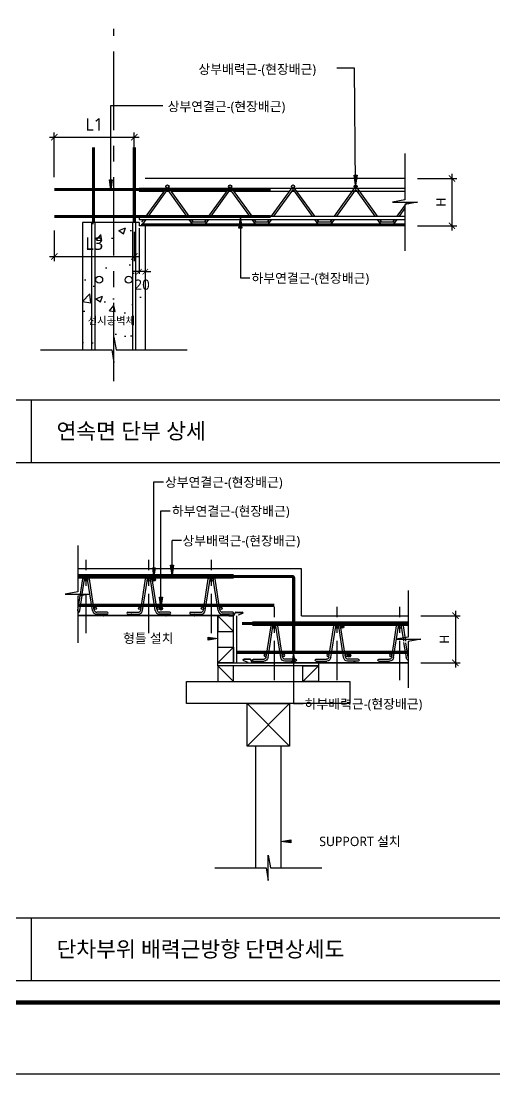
# Model space of a CAD drawing. Extents: x 10983 to 44623, y -18406 to 11294.
# Drawn here: x 40303 to 41813, y -6526 to -3173 of the extents above; entities that cross this region are included whole.
import ezdxf

# ---------------------------------------------------------------- set-up
doc = ezdxf.new("R2010")
doc.units = 0
doc.header["$LTSCALE"] = 100
doc.header["$MEASUREMENT"] = 0
doc.header["$PDMODE"] = 3
doc.header["$PDSIZE"] = 10
for name, pattern in [('CEN', [62, 60, -1, 0, -1]), ('CENTERX2', [4, 2.5, -0.5, 0.5, -0.5]), ('HIDDEN', [0.375, 0.25, -0.125])]:
    doc.linetypes.add(name, pattern=pattern)
doc.layers.get('0').update_dxf_attribs({"linetype": 'CONTINUOUS'})
doc.layers.get('Defpoints').update_dxf_attribs({"color": 165, "linetype": 'CONTINUOUS'})
for name, color, linetype in [('-상부연결근', 4, 'CONTINUOUS'), ('-하부배력근', 3, 'CONTINUOUS'), ('-하부연결근', 4, 'CONTINUOUS'), ('DECK-CEN', 1, 'CEN'), ('DECK-CON', 2, 'CONTINUOUS'), ('DECK-DIM', 255, 'CONTINUOUS'), ('DECK-HATCH', 251, 'CONTINUOUS'), ('DECK-JOINT BAR', 4, 'HIDDEN'), ('DECK-LATTICE', 7, 'CONTINUOUS'), ('DECK-MAIN BAR', 2, 'CONTINUOUS'), ('DECK-PG', 4, 'CONTINUOUS'), ('DECK-RC', 251, 'CONTINUOUS'), ('DECK-RC(ETC)', 252, 'CONTINUOUS'), ('DECK-TABLE', 7, 'CONTINUOUS'), ('DECK-TEXT', 7, 'CONTINUOUS'), ('DECK-TITLE TEXT', 3, 'CONTINUOUS'), ('DECK-TRANS', 3, 'CONTINUOUS'), ('form', 7, 'CONTINUOUS')]:
    doc.layers.add(name, color=color, linetype=linetype)
doc.styles.add('SY Panel', font='malgun.ttf')
doc.styles.add('VICON TEXT', font='malgun.ttf')
doc.dimstyles.new('STDECK-DIM', dxfattribs={"dimtxt": 35, "dimasz": 20, "dimexe": 15, "dimexo": 40, "dimgap": 10, "dimtad": 1, "dimdec": 0, "dimtxsty": 'SY Panel', "dimblk": 'ARCHTICK', "dimcen": 2.5, "dimdle": 15, "dimclrd": 7, "dimclre": 7, "dimclrt": 6, "dimadec": 0, "dimazin": 0, "dimtfac": 1, "dimtdec": 0, "dimtmove": 0, "dimatfit": 3, "dimldrblk": 'ARCHTICK', "dimfxl": 1, "dimarcsym": 0})
doc.dimstyles.new('STDECK-DIM 2', dxfattribs={"dimscale": 2.5, "dimtxt": 12, "dimasz": 7, "dimexe": 3, "dimexo": 3, "dimgap": 3, "dimtad": 1, "dimdec": 0, "dimlunit": 6, "dimtxsty": 'VICON TEXT', "dimblk": 'ARCHTICK', "dimcen": 2.5, "dimclrd": 7, "dimclre": 7, "dimclrt": 6, "dimadec": 0, "dimazin": 0, "dimtfac": 1, "dimtdec": 0, "dimtix": 1, "dimtmove": 0, "dimatfit": 3, "dimfxl": 1, "dimarcsym": 0})

# ---------------------------------------------------------------- blocks, each defined once
blk = doc.blocks.new('_ArchTick')
at = {"color": 0, "linetype": 'ByBlock', "const_width": 0.15}
blk.add_lwpolyline([(-0.5, -0.5), (0.5, 0.5)], dxfattribs=at)
blk = doc.blocks.new('*D177')
at = {"layer": 'DECK-DIM', "color": 7, "lineweight": -2}
for p, q in [((41687.1, -5051.8), (41687.1, -5231.8)), ((41577.1, -5066.8), (41702.1, -5066.8)), ((41577.1, -5216.8), (41702.1, -5216.8))]:
    blk.add_line(p, q, dxfattribs=at)
at = {"layer": 'Defpoints', "color": 0, "ltscale": 0.5}
for p in [(41537.1, -5066.8), (41537.1, -5216.8), (41687.1, -5216.8)]:
    blk.add_point(p, dxfattribs=at)
at = {"layer": 'DECK-DIM', "color": 7, "lineweight": -2, "ltscale": 0.5, "xscale": 20, "yscale": 20, "zscale": 20}
for p, rotation in [((41687.1, -5066.8), 90), ((41687.1, -5216.8), 270)]:
    blk.add_blockref('_ArchTick', p, dxfattribs=dict(at, rotation=rotation))
at = {"layer": 'DECK-DIM', "color": 6, "ltscale": 0.5, "insert": (41652.1, -5141.8), "char_height": 30, "attachment_point": 5, "rotation": 90, "style": 'SY Panel'}
blk.add_mtext('H', dxfattribs=at)
blk = doc.blocks.new('*D180')
at = {"layer": 'DECK-DIM', "color": 7, "lineweight": -2}
for p, q in [((41566.2, -3674.7), (41691.2, -3674.7)), ((41676.2, -3659.7), (41676.2, -3839.7)), ((41566.2, -3824.7), (41691.2, -3824.7))]:
    blk.add_line(p, q, dxfattribs=at)
at = {"layer": 'Defpoints', "color": 0, "ltscale": 0.5}
for p in [(41526.2, -3674.7), (41526.2, -3824.7), (41676.2, -3824.7)]:
    blk.add_point(p, dxfattribs=at)
at = {"layer": 'DECK-DIM', "color": 7, "lineweight": -2, "ltscale": 0.5, "xscale": 20, "yscale": 20, "zscale": 20}
for p, rotation in [((41676.2, -3674.7), 90), ((41676.2, -3824.7), 270)]:
    blk.add_blockref('_ArchTick', p, dxfattribs=dict(at, rotation=rotation))
at = {"layer": 'DECK-DIM', "color": 6, "ltscale": 0.5, "insert": (41641.2, -3749.7), "char_height": 30, "attachment_point": 5, "rotation": 90, "style": 'SY Panel'}
blk.add_mtext('H', dxfattribs=at)
blk = doc.blocks.new('*D181')
at = {"layer": 'DECK-DIM', "color": 7, "lineweight": -2}
for p, q in [((40408.9, -3840.4), (40408.9, -3937.6)), ((40663.9, -3844.7), (40663.9, -3937.6)), ((40393.9, -3922.6), (40678.9, -3922.6))]:
    blk.add_line(p, q, dxfattribs=at)
at = {"layer": 'Defpoints', "color": 0, "ltscale": 0.5}
for p in [(40408.9, -3800.4), (40663.9, -3804.7), (40663.9, -3922.6)]:
    blk.add_point(p, dxfattribs=at)
at = {"layer": 'DECK-DIM', "color": 7, "lineweight": -2, "ltscale": 0.5, "xscale": 20, "yscale": 20, "zscale": 20, "rotation": 180}
blk.add_blockref('_ArchTick', (40408.9, -3922.6), dxfattribs=at)
at = {"layer": 'DECK-DIM', "color": 7, "lineweight": -2, "ltscale": 0.5, "xscale": 20, "yscale": 20, "zscale": 20}
blk.add_blockref('_ArchTick', (40663.9, -3922.6), dxfattribs=at)
at = {"layer": 'DECK-DIM', "color": 6, "ltscale": 0.5, "insert": (40536.4, -3881.9), "char_height": 40, "attachment_point": 5, "style": 'SY Panel'}
blk.add_mtext('L3', dxfattribs=at)
blk = doc.blocks.new('*D182')
at = {"layer": 'DECK-DIM', "color": 7, "lineweight": -2}
for p, q in [((40393.9, -3542.7), (40678.9, -3542.7)), ((40408.9, -3669.7), (40408.9, -3527.7)), ((40663.9, -3659.7), (40663.9, -3527.7))]:
    blk.add_line(p, q, dxfattribs=at)
at = {"layer": 'Defpoints', "color": 0, "ltscale": 0.5}
for p in [(40663.9, -3542.7), (40408.9, -3709.7), (40663.9, -3699.7)]:
    blk.add_point(p, dxfattribs=at)
at = {"layer": 'DECK-DIM', "color": 7, "lineweight": -2, "ltscale": 0.5, "xscale": 20, "yscale": 20, "zscale": 20, "rotation": 180}
blk.add_blockref('_ArchTick', (40408.9, -3542.7), dxfattribs=at)
at = {"layer": 'DECK-DIM', "color": 7, "lineweight": -2, "ltscale": 0.5, "xscale": 20, "yscale": 20, "zscale": 20}
blk.add_blockref('_ArchTick', (40663.9, -3542.7), dxfattribs=at)
at = {"layer": 'DECK-DIM', "color": 6, "ltscale": 0.5, "insert": (40536.4, -3502.3), "char_height": 40, "attachment_point": 5, "style": 'SY Panel'}
blk.add_mtext('L1', dxfattribs=at)
blk = doc.blocks.new('*D183')
at = {"layer": 'DECK-DIM', "color": 7, "lineweight": -2}
for p, q in [((40678.9, -3832.2), (40678.9, -3978.5)), ((40698.9, -3832.2), (40698.9, -3978.5)), ((40678.9, -3971), (40661.4, -3971)), ((40698.9, -3971), (40678.9, -3971)), ((40698.9, -3971), (40716.4, -3971))]:
    blk.add_line(p, q, dxfattribs=at)
at = {"layer": 'Defpoints', "color": 0, "ltscale": 0.5}
for p in [(40678.9, -3824.7), (40698.9, -3824.7), (40678.9, -3971)]:
    blk.add_point(p, dxfattribs=at)
at = {"layer": 'DECK-DIM', "color": 7, "lineweight": -2, "ltscale": 0.5, "xscale": 17.5, "yscale": 17.5, "zscale": 17.5}
blk.add_blockref('_ArchTick', (40678.9, -3971), dxfattribs=at)
at = {"layer": 'DECK-DIM', "color": 7, "lineweight": -2, "ltscale": 0.5, "xscale": 17.5, "yscale": 17.5, "zscale": 17.5, "rotation": 180}
blk.add_blockref('_ArchTick', (40698.9, -3971), dxfattribs=at)
at = {"layer": 'DECK-DIM', "color": 6, "ltscale": 0.5, "insert": (40688.9, -4012.7), "char_height": 32.5, "attachment_point": 5, "style": 'VICON TEXT'}
blk.add_mtext('20', dxfattribs=at)
blk = doc.blocks.new('tg5')
at = {"layer": 'DECK-TRANS', "ltscale": 0.5}
h = blk.add_hatch(color=3, dxfattribs=at)
h.dxf.hatch_style = 1
h.paths.add_polyline_path([(37265.5, 40486.9, -1), (37275.5, 40486.9, -0.399881), (37270.8, 40481.9), (37270.3, 40481.9, -0.399881)])
h.paths.add_polyline_path([(37075.5, 40486.9, -1), (37065.5, 40486.9, -1)])
h.paths.add_polyline_path([(36865.5, 40486.9, -1), (36875.5, 40486.9, -0.399881), (36870.8, 40481.9), (36870.3, 40481.9, -0.399881)])
h = blk.add_hatch(color=3, dxfattribs=at)
h.dxf.hatch_style = 1
h.paths.add_polyline_path([(37465.5, 40486.9, -1), (37475.5, 40486.9, -0.399881), (37470.8, 40481.9), (37470.3, 40481.9, -0.399881)])
at = {"layer": 'DECK-LATTICE', "ltscale": 0.5}
for p, q in [((36779.9, 40481.9), (37627.2, 40481.9)), ((36779.9, 40481.9), (36779.9, 40471.9)), ((36863.8, 40478.5), (36801.5, 40391.9)), ((36868.7, 40475), (36808.9, 40391.9)), ((36871.9, 40475), (36931.7, 40391.9)), ((36876.8, 40478.5), (36939.1, 40391.9)), ((37063.8, 40478.5), (37001.5, 40391.9)), ((37068.7, 40475), (37008.9, 40391.9)), ((37071.9, 40475), (37131.7, 40391.9)), ((37076.8, 40478.5), (37139.1, 40391.9)), ((37263.8, 40478.5), (37201.5, 40391.9)), ((37268.7, 40475), (37208.9, 40391.9)), ((37271.9, 40475), (37331.7, 40391.9)), ((37276.8, 40478.5), (37339.1, 40391.9)), ((37463.8, 40478.5), (37401.5, 40391.9)), ((37468.7, 40475), (37408.9, 40391.9)), ((37471.9, 40475), (37531.7, 40391.9)), ((37476.8, 40478.5), (37539.1, 40391.9)), ((36779.9, 40471.9), (36859, 40471.9)), ((36866.4, 40471.9), (36874.2, 40471.9)), ((36881.6, 40471.9), (37059, 40471.9)), ((37066.4, 40471.9), (37074.2, 40471.9)), ((37081.6, 40471.9), (37259, 40471.9)), ((37266.4, 40471.9), (37274.2, 40471.9)), ((37281.6, 40471.9), (37627.2, 40471.9)), ((37301.9, 40443.7), (37306.8, 40436.9)), ((37481.6, 40471.9), (37627.2, 40471.9)), ((37633.9, 40436.9), (37601.5, 40391.9)), ((37627.2, 40417.3), (37608.9, 40391.9)), ((37641.3, 40436.9), (37637.5, 40431.7)), ((36779.9, 40391.9), (37627.2, 40391.9)), ((36779.9, 40381.9), (37627.2, 40381.9)), ((36794.3, 40381.9), (36787.9, 40372.9)), ((36801.7, 40381.9), (36790.9, 40366.9)), ((36938.9, 40381.9), (36949.7, 40366.9)), ((36946.3, 40381.9), (36952.8, 40372.9)), ((36994.3, 40381.9), (36987.9, 40372.9)), ((37001.7, 40381.9), (36990.9, 40366.9)), ((37138.9, 40381.9), (37149.7, 40366.9)), ((37146.3, 40381.9), (37152.8, 40372.9)), ((37194.3, 40381.9), (37187.9, 40372.9)), ((37201.7, 40381.9), (37190.9, 40366.9)), ((37338.9, 40381.9), (37349.7, 40366.9)), ((37346.3, 40381.9), (37352.8, 40372.9)), ((37394.3, 40381.9), (37387.9, 40372.9)), ((37401.7, 40381.9), (37390.9, 40366.9)), ((37538.9, 40381.9), (37549.7, 40366.9)), ((37546.3, 40381.9), (37552.8, 40372.9)), ((37594.3, 40381.9), (37587.9, 40372.9)), ((37601.7, 40381.9), (37590.9, 40366.9)), ((36995.2, 40372.9), (36945.4, 40372.9)), ((36990.9, 40366.9), (36949.7, 40366.9)), ((37195.2, 40372.9), (37145.4, 40372.9)), ((37190.9, 40366.9), (37149.7, 40366.9)), ((37395.2, 40372.9), (37345.4, 40372.9)), ((37390.9, 40366.9), (37349.7, 40366.9)), ((37595.2, 40372.9), (37545.4, 40372.9)), ((37590.9, 40366.9), (37549.7, 40366.9))]:
    blk.add_line(p, q, dxfattribs=at)
at = {"layer": 'DECK-LATTICE'}
blk.add_line((36779.9, 40391.9), (36779.9, 40381.9), dxfattribs=at)
at = {"layer": 'DECK-LATTICE', "ltscale": 0.5}
for centre, radius in [((36870.3, 40473.9), 8), ((36870.3, 40473.9), 2), ((37070.3, 40473.9), 8), ((37070.3, 40473.9), 2), ((37270.3, 40473.9), 8), ((37270.3, 40473.9), 2), ((37470.3, 40473.9), 8), ((37470.3, 40473.9), 2)]:
    blk.add_arc(centre, radius, 35.7097, 144.2903, dxfattribs=at)
at = {"layer": 'DECK-PG', "ltscale": 0.5}
for p, q in [((37627.2, 40366.9), (36788.9, 40366.9)), ((36788.9, 40361.9), (36788.9, 40366.9)), ((37627.2, 40362.4), (36788.9, 40362.4)), ((37627.2, 40361.9), (36788.9, 40361.9))]:
    blk.add_line(p, q, dxfattribs=at)
at = {"layer": 'DECK-TRANS', "ltscale": 0.5}
for centre in [(36870.5, 40486.9), (37070.5, 40486.9), (37270.5, 40486.9), (37470.5, 40486.9)]:
    blk.add_circle(centre, 5, dxfattribs=at)
blk = doc.blocks.new('tg4')
at = {"layer": 'DECK-MAIN BAR'}
h = blk.add_hatch(color=256, dxfattribs=at)
h.dxf.hatch_style = 1
h.paths.add_polyline_path([(7710.5, 42136.7, 0.414214), (7705.5, 42131.7, 0.414214), (7710.5, 42126.7)])
h.paths.add_polyline_path([(7735.8, 42040.8, 1), (7743.8, 42040.8, 1)])
h.paths.add_polyline_path([(7710.5, 42136.7), (7710.5, 42126.7, 0.414214), (7715.5, 42131.7, 0.414214)])
edge = h.paths.add_edge_path()
edge.add_line((7683.8, 42043.8), (7683.8, 42037.7))
edge.add_arc((7681.2, 42040.7), 4, 310.4298, 409.5702)
h = blk.add_hatch(color=256, dxfattribs=at)
h.dxf.hatch_style = 1
h.paths.add_polyline_path([(7877.2, 42040.7, 1), (7885.2, 42040.7, 1)])
h.paths.add_polyline_path([(7910.5, 42136.7, 0.414214), (7905.5, 42131.7, 0.414214), (7910.5, 42126.7)])
h.paths.add_polyline_path([(7935.8, 42040.8, 1), (7943.8, 42040.8, 1)])
h.paths.add_polyline_path([(7910.5, 42136.7), (7910.5, 42126.7, 0.414214), (7915.5, 42131.7, 0.414214)])
h = blk.add_hatch(color=256, dxfattribs=at)
h.dxf.hatch_style = 1
h.paths.add_polyline_path([(8077.2, 42040.7, 1), (8085.2, 42040.7, 1)])
h.paths.add_polyline_path([(8110.5, 42136.7, 0.414214), (8105.5, 42131.7, 0.414214), (8110.5, 42126.7)])
h.paths.add_polyline_path([(8135.8, 42040.8, 1), (8143.8, 42040.8, 1)])
h.paths.add_polyline_path([(8110.5, 42136.7), (8110.5, 42126.7, 0.414214), (8115.5, 42131.7, 0.414214)])
at = {"layer": 'DECK-CEN', "linetype": 'CENTERX2', "ltscale": 0.5}
for p, q in [((7710.5, 41961.8), (7710.5, 42195.4)), ((7910.5, 41961.8), (7910.5, 42195.4)), ((8110.5, 41961.8), (8110.5, 42195.4))]:
    blk.add_line(p, q, dxfattribs=at)
at = {"layer": 'DECK-LATTICE', "ltscale": 0.5}
for p, q in [((8179.9, 42146.7), (7683.8, 42146.7)), ((8179.9, 42136.7), (7683.8, 42136.7)), ((7692.2, 42085.7), (7699.7, 42134.3)), ((7698.3, 42085.7), (7705.7, 42133.6)), ((7730.8, 42033.2), (7715.2, 42133.6)), ((7736.6, 42035), (7721.2, 42134.3)), ((7884.3, 42035), (7899.7, 42134.3)), ((7890.1, 42033.2), (7905.7, 42133.6)), ((7930.8, 42033.2), (7915.2, 42133.6)), ((7936.6, 42035), (7921.2, 42134.3)), ((8084.3, 42035), (8099.7, 42134.3)), ((8090.1, 42033.2), (8105.7, 42133.6)), ((8130.8, 42033.2), (8115.2, 42133.6)), ((8136.6, 42035), (8121.2, 42134.3)), ((7684.3, 42035), (7691.3, 42080)), ((7690.1, 42033.2), (7697.6, 42081.1)), ((7777.5, 42022.2), (7743.7, 42022.2)), ((7777.5, 42028.2), (7744.5, 42028.2)), ((7843.5, 42028.2), (7876.4, 42028.2)), ((7843.5, 42022.2), (7877.3, 42022.2)), ((7977.5, 42022.2), (7943.7, 42022.2)), ((7977.5, 42028.2), (7944.5, 42028.2)), ((8043.5, 42028.2), (8076.4, 42028.2)), ((8043.5, 42022.2), (8077.3, 42022.2)), ((8177.5, 42022.2), (8143.7, 42022.2)), ((8177.5, 42028.2), (8144.5, 42028.2))]:
    blk.add_line(p, q, dxfattribs=at)
for centre, radius, start, end in [((7702.7, 42133.7), 3.01, 349.5852, 169.9415), ((7718.2, 42133.7), 3.01, 10.0585, 190.4148), ((7902.7, 42133.7), 3.01, 349.5852, 169.9415), ((7918.2, 42133.7), 3.01, 10.0585, 190.4148), ((8102.7, 42133.7), 3.01, 349.5852, 169.9415), ((8118.2, 42133.7), 3.01, 10.0585, 190.4148), ((7676.4, 42036.2), 8, 336.4782, 351.1777), ((7677.3, 42035.2), 13, 299.8906, 351.1777), ((7743.7, 42035.2), 13, 188.8223, 270), ((7744.5, 42036.2), 8, 188.8223, 270), ((7777.5, 42025.2), 3, 270, 90), ((7843.5, 42025.2), 3, 90, 270), ((7876.4, 42036.2), 8, 270, 351.1777), ((7877.3, 42035.2), 13, 270, 351.1777), ((7943.7, 42035.2), 13, 188.8223, 270), ((7944.5, 42036.2), 8, 188.8223, 270), ((7977.5, 42025.2), 3, 270, 90), ((8043.5, 42025.2), 3, 90, 270), ((8076.4, 42036.2), 8, 270, 351.1777), ((8077.3, 42035.2), 13, 270, 351.1777), ((8143.7, 42035.2), 13, 188.8223, 270), ((8144.5, 42036.2), 8, 188.8223, 270), ((8177.5, 42025.2), 3, 270, 90)]:
    blk.add_arc(centre, radius, start, end, dxfattribs=at)
at = {"layer": 'DECK-MAIN BAR', "ltscale": 0.5}
for centre, radius in [((7710.5, 42131.7), 5), ((7910.5, 42131.7), 5), ((8110.5, 42131.7), 5), ((7739.8, 42040.8), 4), ((7881.2, 42040.7), 4), ((7939.8, 42040.8), 4), ((8081.2, 42040.7), 4), ((8139.8, 42040.8), 4)]:
    blk.add_circle(centre, radius, dxfattribs=at)
blk.add_arc((7681.2, 42040.7), 4, 310.4298, 49.5702, dxfattribs=at)
at = {"layer": 'DECK-PG', "ltscale": 0.5}
for p, q in [((7764.7, 42017.2), (7683.8, 42017.2)), ((7765, 42016.7), (7683.8, 42016.7)), ((7855, 42016.7), (7766, 42016.7)), ((7854.7, 42017.2), (7766.2, 42017.2)), ((7965, 42016.7), (7856, 42016.7)), ((7964.7, 42017.2), (7856.2, 42017.2)), ((8055, 42016.7), (7966, 42016.7)), ((8054.7, 42017.2), (7966.2, 42017.2)), ((8165, 42016.7), (8056, 42016.7)), ((8164.7, 42017.2), (8056.2, 42017.2))]:
    blk.add_line(p, q, dxfattribs=at)
at = {"layer": 'DECK-PG'}
for p, q in [((7764, 42021.2), (7764, 42018.7)), ((7764.5, 42018.7), (7764.5, 42021.2)), ((7765, 42021.2), (7765, 42017.5)), ((7765, 42018.7), (7765, 42020.7)), ((7765.5, 42021.2), (7765.5, 42017.2)), ((7766, 42017.5), (7766, 42021.2)), ((7854, 42021.2), (7854, 42018.7)), ((7854.5, 42018.7), (7854.5, 42021.2)), ((7855, 42021.2), (7855, 42017.5)), ((7855, 42018.7), (7855, 42020.7)), ((7855.5, 42021.2), (7855.5, 42017.2)), ((7856, 42017.5), (7856, 42021.2)), ((7964, 42021.2), (7964, 42018.7)), ((7964.5, 42018.7), (7964.5, 42021.2)), ((7965, 42021.2), (7965, 42017.5)), ((7965, 42018.7), (7965, 42020.7)), ((7965.5, 42021.2), (7965.5, 42017.2)), ((7966, 42017.5), (7966, 42021.2)), ((8054, 42021.2), (8054, 42018.7)), ((8054.5, 42018.7), (8054.5, 42021.2)), ((8055, 42021.2), (8055, 42017.5)), ((8055, 42018.7), (8055, 42020.7)), ((8055.5, 42021.2), (8055.5, 42017.2)), ((8056, 42017.5), (8056, 42021.2)), ((8164, 42021.2), (8164, 42018.7)), ((8164.5, 42018.7), (8164.5, 42021.2)), ((8165, 42021.2), (8165, 42017.5)), ((8165, 42018.7), (8165, 42020.7)), ((8165.5, 42021.2), (8165.5, 42017.2)), ((8166, 42017.5), (8166, 42021.2)), ((8166, 42016.7), (8179.9, 42016.7)), ((8166.2, 42017.2), (8179.9, 42017.2)), ((8180.8, 42017.8), (8186.1, 42027.5)), ((8181.3, 42017.5), (8186.6, 42027.2)), ((8187.4, 42028.2), (8208.1, 42028.2)), ((8187.4, 42027.7), (8208.1, 42027.7)), ((8208.7, 42023.9), (8195.4, 42019.1)), ((8208.6, 42023.9), (8195.4, 42019.1)), ((8195.4, 42019.1), (8195.5, 42018.6)), ((8208.9, 42023.5), (8195.5, 42018.6))]:
    blk.add_line(p, q, dxfattribs=at)
for centre, radius, start, end in [((7765, 42021.2), 1, 0, 180), ((7765, 42021.2), 1, 0, 180), ((7764.5, 42018.7), 0.5, 180, 0), ((7765, 42021.2), 0.5, 0, 180), ((7764.7, 42017.5), 0.25, 270, 0), ((7765, 42017.2), 0.5, 270, 0), ((7766, 42017.2), 0.5, 180, 270), ((7766.2, 42017.5), 0.25, 180, 270), ((7855, 42021.2), 1, 0, 180), ((7855, 42021.2), 1, 0, 180), ((7854.5, 42018.7), 0.5, 180, 0), ((7855, 42021.2), 0.5, 0, 180), ((7854.7, 42017.5), 0.25, 270, 0), ((7855, 42017.2), 0.5, 270, 0), ((7856, 42017.2), 0.5, 180, 270), ((7856.2, 42017.5), 0.25, 180, 270), ((7965, 42021.2), 1, 0, 180), ((7965, 42021.2), 1, 0, 180), ((7964.5, 42018.7), 0.5, 180, 0), ((7965, 42021.2), 0.5, 0, 180), ((7964.7, 42017.5), 0.25, 270, 0), ((7965, 42017.2), 0.5, 270, 0), ((7966, 42017.2), 0.5, 180, 270), ((7966.2, 42017.5), 0.25, 180, 270), ((8055, 42021.2), 1, 0, 180), ((8055, 42021.2), 1, 0, 180), ((8054.5, 42018.7), 0.5, 180, 0), ((8055, 42021.2), 0.5, 0, 180), ((8054.7, 42017.5), 0.25, 270, 0), ((8055, 42017.2), 0.5, 270, 0), ((8056, 42017.2), 0.5, 180, 270), ((8056.2, 42017.5), 0.25, 180, 270), ((8165, 42021.2), 1, 0, 180), ((8165, 42021.2), 1, 0, 180), ((8164.5, 42018.7), 0.5, 180, 0), ((8165, 42021.2), 0.5, 0, 180), ((8164.7, 42017.5), 0.25, 270, 0), ((8165, 42017.2), 0.5, 270, 0), ((8166, 42017.2), 0.5, 180, 270), ((8166.2, 42017.5), 0.25, 180, 270), ((8179.9, 42018.3), 1.05, 270, 331.3895), ((8179.9, 42018.3), 1.55, 270, 331.3895), ((8187.4, 42026.8), 1.46, 90, 151.3895), ((8187.4, 42026.8), 0.955, 90, 151.3895), ((8208.1, 42025.8), 2.46, 290, 90), ((8208.1, 42025.8), 1.96, 290, 90)]:
    blk.add_arc(centre, radius, start, end, dxfattribs=at)

msp = doc.modelspace()

# ---------------------------------------------------------------- hatches: boundary and pattern name
at = {"layer": '-상부연결근', "linetype": 'ByBlock'}
h = msp.add_hatch(color=0, dxfattribs=at)
h.paths.add_polyline_path([(40731.2, -4915.6), (40726.5, -4915.6), (40726.5, -4947.1)])
h.paths.add_polyline_path([(40726.5, -4915.6), (40721.8, -4915.6), (40726.5, -4947.1)])
at = {"layer": '-상부연결근'}
h = msp.add_hatch(color=256, dxfattribs=at)
h.dxf.hatch_style = 1
h.paths.add_polyline_path([(40731.5, -4952.1, 1), (40721.5, -4952.1, 1)])
h = msp.add_hatch(color=256, dxfattribs=at)
h.dxf.hatch_style = 1
h.paths.add_polyline_path([(41331.5, -5101.8, 1), (41321.5, -5101.8, 1)])
at = {"layer": '-하부배력근', "linetype": 'ByBlock'}
h = msp.add_hatch(color=0, dxfattribs=at)
h.paths.add_polyline_path([(41167, -5215.2), (41171.7, -5215.2), (41171.7, -5183.8)])
h.paths.add_polyline_path([(41171.7, -5215.2), (41176.4, -5215.2), (41171.7, -5183.8)])
at = {"layer": '-하부연결근', "linetype": 'ByBlock'}
h = msp.add_hatch(color=0, dxfattribs=at)
h.paths.add_polyline_path([(40748.7, -5039), (40748.7, -5007.6), (40744, -5007.6)])
h.paths.add_polyline_path([(40748.7, -5039), (40753.4, -5007.6), (40748.7, -5007.6)])
at = {"layer": '-하부연결근'}
h = msp.add_hatch(color=256, dxfattribs=at)
h.dxf.hatch_style = 1
h.paths.add_polyline_path([(40753.7, -5044, 1), (40743.7, -5044, 1)])
h = msp.add_hatch(color=256, dxfattribs=at)
h.dxf.hatch_style = 1
h.paths.add_polyline_path([(41353.7, -5193.8, 1), (41343.7, -5193.8, 1)])
at = {"linetype": 'ByBlock'}
h = msp.add_hatch(color=256, dxfattribs=at)
h.paths.add_polyline_path([(40584.4, -3678.3), (40589.1, -3678.3), (40589.1, -3709.7)])
h.paths.add_polyline_path([(40589.1, -3678.3), (40593.8, -3678.3), (40589.1, -3709.7)])
h = msp.add_hatch(color=256, dxfattribs=at)
h.paths.add_polyline_path([(41364.5, -3663.3), (41369.2, -3663.3), (41369.2, -3694.7)])
h.paths.add_polyline_path([(41369.2, -3663.3), (41373.9, -3663.3), (41369.2, -3694.7)])
h = msp.add_hatch(color=256, dxfattribs=at)
h.paths.add_polyline_path([(41002.2, -3800.7), (41002.2, -3832.1), (41006.9, -3832.1)])
h.paths.add_polyline_path([(41002.2, -3800.7), (40997.5, -3832.1), (41002.2, -3832.1)])
h = msp.add_hatch(color=256, dxfattribs=at)
h.paths.add_polyline_path([(40779.4, -4905.6), (40784.2, -4905.6), (40784.2, -4937.1)])
h.paths.add_polyline_path([(40784.2, -4905.6), (40788.9, -4905.6), (40784.2, -4937.1)])
h = msp.add_hatch(color=256, dxfattribs=at)
h.paths.add_polyline_path([(40899, -5144.4), (40899, -5139.7), (40930.4, -5139.7)])
h.paths.add_polyline_path([(40899, -5139.7), (40899, -5135), (40930.4, -5139.7)])
h = msp.add_hatch(color=256, dxfattribs=at)
h.paths.add_polyline_path([(41162.7, -5780.8), (41162.7, -5785.6), (41131.3, -5785.6)])
h.paths.add_polyline_path([(41162.7, -5785.6), (41162.7, -5790.3), (41131.3, -5785.6)])
at = {"layer": 'DECK-HATCH'}
h = msp.add_hatch(dxfattribs=at)
h.set_pattern_fill('AR-CONC', color=256, scale=30, style=0)
h.set_pattern_definition([(50, (16241.13, -6406.89), (215.178, -18.8256), [22.5, -247.5]), (355, (16241.13, -6406.89), (-41.6254, 225.6576), [18, -198]), (100.4514, (16259.06, -6408.45), (173.5527, 206.832), [19.122, -210.3426]), (46.1842, (16241.13, -6346.89), (320.1724, -49.6558), [33.75, -371.25]), (96.6356, (16267.8, -6351.02), (280.3986, 292.2356), [28.683, -315.514]), (351.1842, (16241.13, -6346.9), (280.3986, 292.2356), [27, -297]), (21, (16271.13, -6361.89), (179.0721, -120.7857), [22.5, -247.5]), (326, (16271.13, -6361.89), (72.9946, 217.545), [18, -198]), (71.4514, (16286.05, -6371.95), (252.0667, 96.7593), [19.122, -210.3426]), (37.5, (16241.13, -6406.886), (3.64796, 99.86816), [0, -195.6, 0, -201, 0, -198.75]), (7.5, (16241.13, -6406.89), (78.92086, 118.3235), [0, -114.6, 0, -191.1, 0, -75.75]), (327.5, (16174.23, -6406.886), (160.14673, -6.76646), [0, -75, 0, -234, 0, -310.5]), (317.5, (16144.23, -6406.89), (174.95585, 30.0315), [0, -97.5, 0, -155.4, 0, -220.5])])
h.paths.add_polyline_path([(40598.9, -3815), (40498.9, -3878.7), (40498.9, -3814.4)])
h.paths.add_polyline_path([(40698.9, -3824.7), (40498.9, -3824.1), (40498.9, -4220), (40698.9, -4220)])

# ---------------------------------------------------------------- linework, layer by layer
at = {"layer": '-상부연결근', "color": 0, "linetype": 'ByBlock'}
for p, q in [((40726.5, -4640.7), (40756.5, -4640.7)), ((40726.5, -4947.1), (40726.5, -4640.7))]:
    msp.add_line(p, q, dxfattribs=at)
msp.add_lwpolyline([(40731.2, -4915.6), (40721.8, -4915.6), (40726.5, -4947.1), (40731.2, -4915.6)], dxfattribs=at)
at = {"layer": '-상부연결근'}
for centre in [(40726.5, -4952.1), (41326.5, -5101.8)]:
    msp.add_circle(centre, 5, dxfattribs=at)
at = {"layer": '-하부배력근', "color": 0, "linetype": 'ByBlock'}
for p, q in [((41171.7, -5183.8), (41171.7, -5346.9)), ((41171.7, -5346.9), (41201.7, -5346.9))]:
    msp.add_line(p, q, dxfattribs=at)
at = {"layer": '-하부배력근', "ltscale": 0.5, "const_width": 10}
for points in [[(40483.7, -5034), (41110.4, -5034)], [(40990.4, -5183.7), (41537.1, -5183.7)]]:
    msp.add_lwpolyline(points, dxfattribs=at)
at = {"layer": '-하부배력근', "color": 0, "linetype": 'ByBlock'}
msp.add_lwpolyline([(41167, -5215.2), (41176.4, -5215.2), (41171.7, -5183.8), (41167, -5215.2)], dxfattribs=at)
at = {"layer": '-하부연결근', "color": 0, "linetype": 'ByBlock'}
for p, q in [((40748.7, -4732.8), (40778.7, -4732.8)), ((40748.7, -5039), (40748.7, -4732.8))]:
    msp.add_line(p, q, dxfattribs=at)
msp.add_lwpolyline([(40744, -5007.6), (40753.4, -5007.6), (40748.7, -5039), (40744, -5007.6)], dxfattribs=at)
at = {"layer": '-하부연결근'}
for centre in [(40748.7, -5044), (41348.7, -5193.8)]:
    msp.add_circle(centre, 5, dxfattribs=at)
at = {"linetype": 'ByBlock'}
for p, q in [((41002.2, -3800.7), (41002.2, -3990.9)), ((41002.2, -3990.9), (41032.2, -3990.9)), ((40784.2, -4937.1), (40784.2, -4827.4)), ((40814.2, -4827.4), (40784.2, -4827.4))]:
    msp.add_line(p, q, dxfattribs=at)
for points in [[(41369.2, -3694.7), (41365.7, -3323.3), (41308.8, -3323.3)], [(40589.1, -3709.7), (40589.1, -3442.2), (40755.1, -3442.2)]]:
    msp.add_lwpolyline(points)
for points in [[(40584.4, -3678.3), (40593.8, -3678.3), (40589.1, -3709.7), (40584.4, -3678.3)], [(41364.5, -3663.3), (41373.9, -3663.3), (41369.2, -3694.7), (41364.5, -3663.3)], [(41006.9, -3832.1), (40997.5, -3832.1), (41002.2, -3800.7), (41006.9, -3832.1)], [(40779.4, -4905.6), (40788.9, -4905.6), (40784.2, -4937.1), (40779.4, -4905.6)], [(40899, -5144.4), (40899, -5135), (40930.4, -5139.7), (40899, -5144.4)], [(41162.7, -5780.8), (41162.7, -5790.3), (41131.3, -5785.6), (41162.7, -5780.8)]]:
    msp.add_lwpolyline(points, dxfattribs=at)
at = {"layer": 'DECK-CEN', "linetype": 'CENTERX2'}
msp.add_line((40598.9, -4320), (40598.9, -3198), dxfattribs=at)
at = {"layer": 'DECK-CON'}
for p, q in [((41526.2, -3674.7), (40698.9, -3674.7)), ((40498.9, -3814.7), (40498.9, -4220)), ((40678.9, -3814.7), (40498.9, -3814.7)), ((40678.9, -3814.7), (40678.9, -3824.7)), ((40698.9, -3824.7), (40678.9, -3824.7)), ((40698.9, -3824.7), (40698.9, -4220)), ((41196.8, -4917.1), (40483.7, -4917.1)), ((41196.8, -5066.8), (41196.8, -4917.1)), ((41196.8, -5066.8), (41537.1, -5066.8))]:
    msp.add_line(p, q, dxfattribs=at)
for points in [[(41526.2, -3594.7), (41526.2, -3742.7), (41486.2, -3749.7), (41566.2, -3749.7), (41526.2, -3756.8), (41526.2, -3904.7)], [(40365.5, -4220), (40591.8, -4220), (40598.9, -4260), (40598.9, -4180), (40605.9, -4220), (40832.3, -4220)], [(40483.7, -4843.1), (40483.7, -4991), (40443.7, -4998.1), (40523.7, -4998.1), (40483.7, -5005.1), (40483.7, -5153.1)], [(41537.1, -4986.8), (41537.1, -5134.7), (41497.1, -5141.8), (41577.1, -5141.8), (41537.1, -5148.8), (41537.1, -5296.8)], [(40920.6, -5870), (41083.7, -5870), (41090.8, -5910), (41090.8, -5830), (41097.8, -5870), (41261, -5870)]]:
    msp.add_lwpolyline(points, dxfattribs=at)
at = {"layer": 'DECK-JOINT BAR', "const_width": 10}
for points in [[(40533.9, -3814.7), (40533.9, -3574.7)], [(40663.9, -3814.7), (40663.9, -3574.7)], [(41098.9, -3709.7), (40408.9, -3709.7)], [(40408.9, -3795.5), (41098.9, -3795.7)]]:
    msp.add_lwpolyline(points, dxfattribs=at)
at = {"layer": 'DECK-RC'}
for p, q in [((40528.9, -4220), (40528.9, -3814.7)), ((40538.9, -4220), (40538.9, -3814.7)), ((40658.9, -4220), (40658.9, -3814.7)), ((40668.9, -4220), (40668.9, -3814.7))]:
    msp.add_line(p, q, dxfattribs=at)
for centre in [(40551.9, -3996.9), (40645.9, -3996.9)]:
    msp.add_circle(centre, 11, dxfattribs=at)
at = {"layer": 'DECK-RC(ETC)'}
for p, q in [((40930.4, -5067.1), (40980.4, -5117.1)), ((40930.4, -5216.8), (40930.4, -5067.1)), ((40980.4, -5216.8), (40980.4, -5067.1)), ((40990.4, -5216.8), (40990.4, -5067.1)), ((40930.4, -5216.8), (40980.4, -5166.8)), ((40930.4, -5226.8), (40980.4, -5276.8)), ((41251.2, -5226.8), (41201.2, -5276.8)), ((41023.3, -5346.8), (41158.3, -5481.8)), ((41158.3, -5346.8), (41023.3, -5481.8)), ((41050.3, -5481.8), (41050.3, -5870)), ((41131.3, -5481.8), (41131.3, -5870))]:
    msp.add_line(p, q, dxfattribs=at)
for points in [[(40930.4, -5117.1), (40980.4, -5117.1), (40980.4, -5067.1), (40930.4, -5067.1)], [(40930.4, -5166.8), (40980.4, -5166.8), (40980.4, -5216.8), (40930.4, -5216.8)], [(40930.4, -5216.8), (41251.2, -5216.8), (41251.2, -5226.8), (40930.4, -5226.8)], [(40930.4, -5276.8), (40980.4, -5276.8), (40980.4, -5226.8), (40930.4, -5226.8)], [(41251.2, -5276.8), (41201.2, -5276.8), (41201.2, -5226.8), (41251.2, -5226.8)], [(40830.4, -5276.8), (41351.2, -5276.8), (41351.2, -5346.8), (40830.4, -5346.8)], [(41023.3, -5346.8), (41158.3, -5346.8), (41158.3, -5481.8), (41023.3, -5481.8)]]:
    msp.add_lwpolyline(points, close=True, dxfattribs=at)
at = {"layer": 'DECK-TABLE', "ltscale": 0.5}
for p, q in [((43535.1, -4380.1), (36735.1, -4380.1)), ((40335.1, -4380.1), (40335.1, -4580.1)), ((43535.1, -4580.1), (36735.1, -4580.1)), ((43535.1, -6030.1), (36735.1, -6030.1)), ((40335.1, -6030.1), (40335.1, -6230.1))]:
    msp.add_line(p, q, dxfattribs=at)
msp.add_lwpolyline([(36735.1, -1280.1), (43535.1, -1280.1), (43535.1, -6230.1), (36735.1, -6230.1)], close=True, dxfattribs=at)
at = {"layer": 'DECK-TRANS', "const_width": 10}
msp.add_lwpolyline([(40483.7, -4942.1), (41166.8, -4942.1, -0.414214), (41171.8, -4947.1), (41171.8, -5185.2)], format="xyb", dxfattribs=at)
msp.add_lwpolyline([(41537.1, -5091.8), (41007.6, -5091.8)], dxfattribs=at)
at = {"layer": 'Defpoints'}
msp.add_lwpolyline([(36212.5, -6526.2), (44622.5, -6526.2), (44622.5, -586.2), (36212.5, -586.2)], close=True, dxfattribs=at)
at = {"layer": 'form', "color": 30, "const_width": 14.2}
msp.add_lwpolyline([(36503.2, -980.1), (36503.2, -6298.4), (44456.8, -6298.4), (44456.8, -980.1)], close=True, dxfattribs=at)

# ---------------------------------------------------------------- block references
at = {"layer": 'DECK-LATTICE'}
for name, p in [('tg5', (3899, -44186.6)), ('tg4', (32799.9, -47083.8))]:
    msp.add_blockref(name, p, dxfattribs=at)
at = {"layer": 'DECK-LATTICE', "xscale": -1}
msp.add_blockref('tg4', (49220.9, -47233.5), dxfattribs=at)

# ---------------------------------------------------------------- texts
at = {"layer": '-상부연결근', "color": 0, "style": 'VICON TEXT'}
msp.add_text('상부연결근-(현장배근)', height=30, dxfattribs=at).set_placement((40761.6, -4656.5))
at = {"layer": '-하부배력근', "color": 0, "style": 'VICON TEXT'}
msp.add_text('하부배력근-(현장배근)', height=30, dxfattribs=at).set_placement((41206.8, -5362.7))
at = {"layer": '-하부연결근', "color": 0, "style": 'VICON TEXT'}
msp.add_text('하부연결근-(현장배근)', height=30, dxfattribs=at).set_placement((40783.8, -4748.6))
at = {"layer": 'DECK-TEXT', "style": 'VICON TEXT'}
for s, p in [('상부배력근-(현장배근)', (40868.2, -3341.3)), ('상부연결근-(현장배근)', (40770.1, -3460)), ('하부연결근-(현장배근)', (41037.3, -4006.7)), ('상부배력근-(현장배근)', (40817.4, -4843.2)), ('형틀 설치', (40628, -5153.5)), ('SUPPORT 설치', (41253.3, -5800.6))]:
    msp.add_text(s, height=30, dxfattribs=at).set_placement(p)
at = {"layer": 'DECK-TEXT', "color": 0, "style": 'VICON TEXT'}
msp.add_text('선시공벽체', height=24, dxfattribs=at).set_placement((40515.5, -4139.3))
at = {"layer": 'DECK-TITLE TEXT', "color": 3, "style": 'VICON TEXT'}
for s, height, p in [('연속면 단부 상세', 50.26, (40416.1, -4503.8)), ('단차부위 배력근방향 단면상세도', 50.257, (40416.1, -6153.8))]:
    msp.add_text(s, height=height, dxfattribs=at).set_placement(p)

# ---------------------------------------------------------------- dimensions: what is measured, and where the dimension line sits
at = {"layer": 'DECK-DIM'}
for base, p1, p2, text, picture, middle in [((40663.9, -3542.7), (40408.9, -3709.7), (40663.9, -3699.7), 'L1', '*D182', (40536.4, -3542.7)), ((40663.9, -3922.6), (40408.9, -3800.4), (40663.9, -3804.7), 'L3', '*D181', (40536.4, -3922.6))]:
    dim = msp.add_linear_dim(base=base, p1=p1, p2=p2, angle=180, text=text, dimstyle='STDECK-DIM', override={"dimtxt": 40, "dimgap": 20}, dxfattribs=at)
    dim.commit()
    dim.dimension.update_dxf_attribs({"geometry": picture, "text_midpoint": middle, "dimtype": 160})
for base, p1, p2, picture, middle in [((41676.2, -3824.7), (41526.2, -3674.7), (41526.2, -3824.7), '*D180', (41641.2, -3749.7)), ((41687.1, -5216.8), (41537.1, -5066.8), (41537.1, -5216.8), '*D177', (41652.1, -5141.8))]:
    dim = msp.add_linear_dim(base=base, p1=p1, p2=p2, angle=90, text='H', dimstyle='STDECK-DIM', override={"dimtxt": 30, "dimgap": 20}, dxfattribs=at)
    dim.commit()
    dim.dimension.update_dxf_attribs({"geometry": picture, "text_midpoint": middle})
dim = msp.add_linear_dim(base=(40678.9, -3971), p1=(40698.9, -3824.7), p2=(40678.9, -3824.7), text='20', dimstyle='STDECK-DIM 2', override={"dimtxt": 13, "dimgap": 10, "dimtad": 2}, dxfattribs=at)
dim.commit()
dim.dimension.update_dxf_attribs({"geometry": '*D183', "text_midpoint": (40688.9, -4012.7)})

doc.saveas('drawing.dxf')
